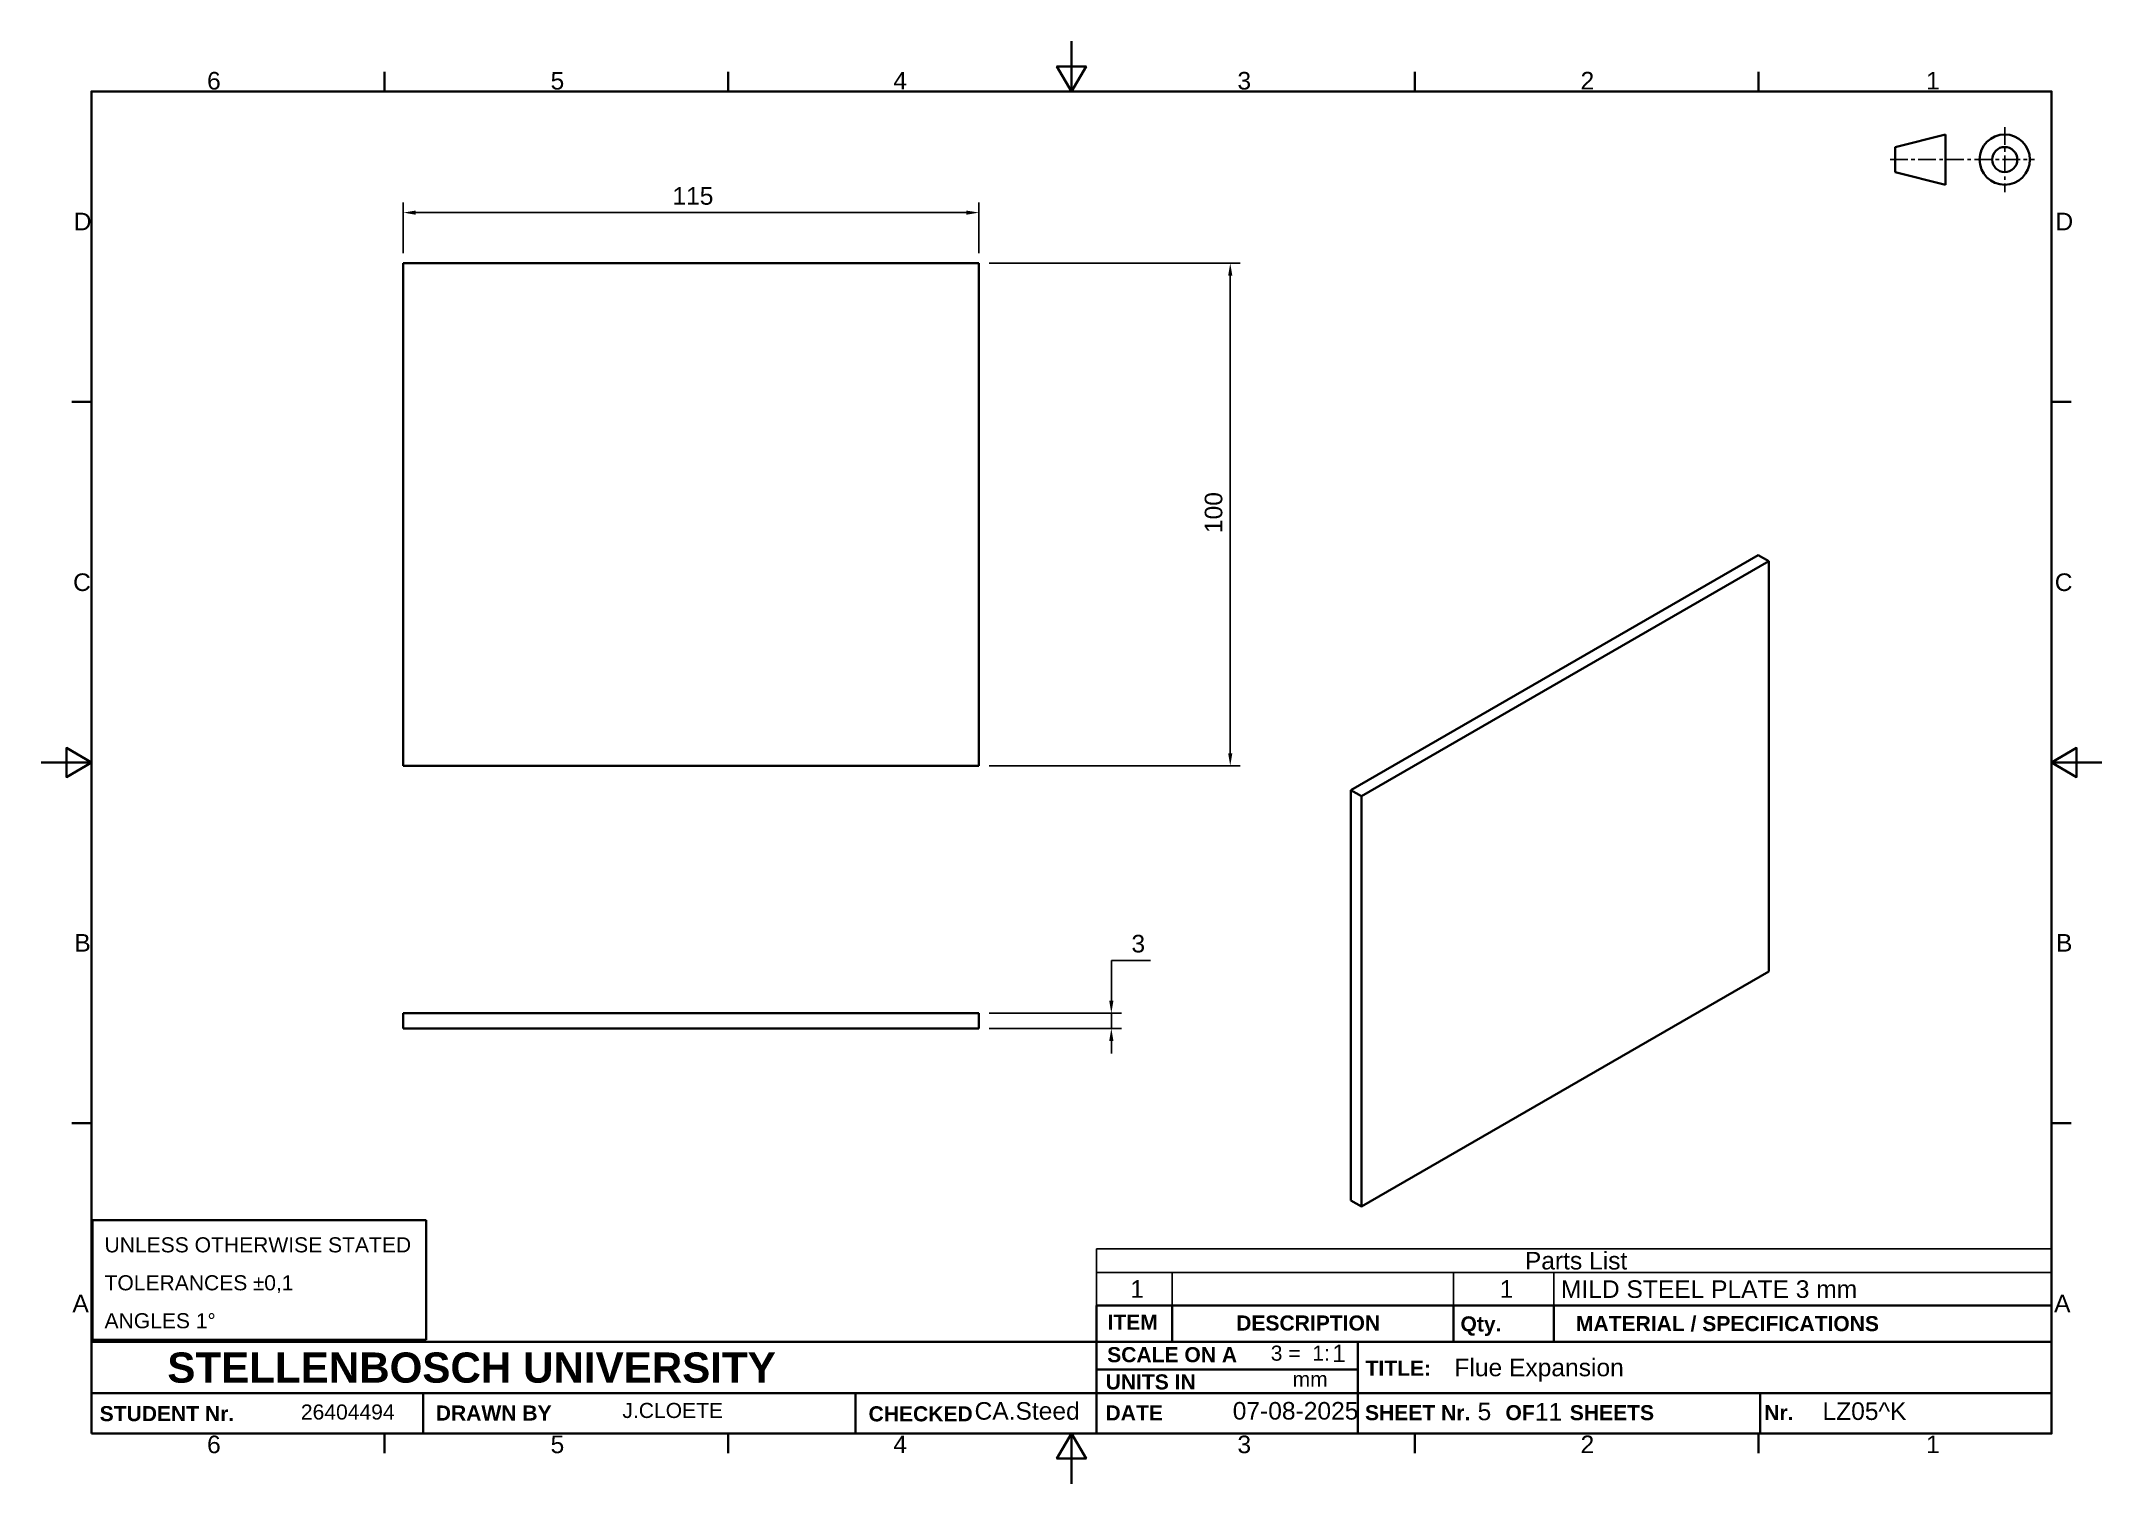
# Model space of a CAD drawing. Header units: millimetres. Extents: x 0 to 410, y 0 to 287.
import ezdxf

# ---------------------------------------------------------------- set-up
doc = ezdxf.new("R2010")
doc.units = ezdxf.units.MM
doc.linetypes.add('CENTER_ACAD', pattern=[1336.842178, 835.526367, -167.10527, 167.10527, -167.10527])
for name, color, linetype, lineweight in [('Border_0', 7, 'Continuous', 35), ('Border_2', 7, 'Continuous', 35), ('Dimensions(ISO)', 7, 'Continuous', 25), ('Sketch Geometry(ISO)', 7, 'Continuous', 35), ('Symbols(ISO)', 7, 'Continuous', 25), ('Visible Edges(ISO)', 7, 'Continuous', 35)]:
    doc.layers.add(name, color=color, linetype=linetype, lineweight=lineweight)
doc.styles.add('Border_1', font='arial.ttf')
doc.styles.add('Copy of DEFAULT-ISO', font='arial.ttf')
doc.styles.add('DEFAULT-ISO', font='arial.ttf')
doc.styles.add('ROMANS', font='romans.shx')
doc.dimstyles.new('PRIOR2-01', dxfattribs={"dimtxt": 3.5, "dimasz": 2.5, "dimexe": 2, "dimexo": 2, "dimgap": 1.5, "dimtad": 1, "dimtoh": 1, "dimdec": 0, "dimzin": 0, "dimtxsty": 'DEFAULT-ISO', "dimcen": 0.09, "dimclrd": 7, "dimclre": 7, "dimclrt": 7, "dimaunit": 1, "dimadec": 0, "dimazin": 0, "dimtfac": 1, "dimtdec": 3, "dimtmove": 0, "dimatfit": 3, "dimfxl": 1, "dimtolj": 1, "dimtzin": 0, "dimlwd": 25, "dimlwe": 25, "dimarcsym": 0})

# ---------------------------------------------------------------- blocks, each defined once
blk = doc.blocks.new('Borders Default Border')
at = {"layer": 'Border_0'}
for p, q in [((68.33, 277), (68.33, 280.9)), ((136.67, 277), (136.67, 280.9)), ((273.33, 277), (273.33, 280.9)), ((341.67, 277), (341.67, 280.9)), ((10, 215.25), (6.1, 215.25)), ((400, 215.25), (403.9, 215.25)), ((10, 71.75), (6.1, 71.75)), ((400, 71.75), (403.9, 71.75)), ((68.33, 10), (68.33, 6.1)), ((136.67, 10), (136.67, 6.1)), ((273.33, 10), (273.33, 6.1)), ((341.67, 10), (341.67, 6.1))]:
    blk.add_line(p, q, dxfattribs=at)
at = {"layer": 'Border_0', "flags": 128}
for points in [[(205, 287), (205, 277), (202.11, 282), (207.89, 282), (205, 277)], [(10, 10), (10, 277), (400, 277), (400, 10), (10, 10)], [(0, 143.5), (10, 143.5), (5, 146.39), (5, 140.61), (10, 143.5)], [(410, 143.5), (400, 143.5), (405, 146.39), (405, 140.61), (400, 143.5)], [(205, 0), (205, 10), (202.11, 5), (207.89, 5), (205, 10)]]:
    blk.add_lwpolyline(points, dxfattribs=at)
at = {"layer": 'Border_2', "char_height": 3.5, "attachment_point": 7, "style": 'Border_1'}
for s, insert in [('6', (33, 277.34)), ('5', (101.35, 277.34)), ('4', (169.54, 277.4)), ('3', (238.02, 277.34)), ('2', (306.29, 277.4)), ('1', (375.03, 277.4)), ('D', (6.48, 249.38)), ('D', (400.78, 249.38)), ('C', (6.34, 177.57)), ('C', (400.64, 177.57)), ('B', (6.59, 105.88)), ('B', (400.89, 105.88)), ('A', (6.21, 34.13)), ('A', (400.51, 34.13)), ('6', (33, 6.04)), ('5', (101.35, 6.04)), ('4', (169.54, 6.1)), ('3', (238.02, 6.04)), ('2', (306.29, 6.1)), ('1', (375.03, 6.1))]:
    blk.add_mtext(s, dxfattribs=dict(at, insert=insert))
blk = doc.blocks.new('Title Blocks stellenbosch')
at = {"layer": 'Sketch Geometry(ISO)'}
for p, q in [((218.02, 9.91), (218.02, 35.41)), ((218.02, 35.41), (408.02, 35.41)), ((233.02, 35.41), (233.02, 28.16)), ((289.02, 35.41), (289.02, 28.16)), ((309.02, 35.41), (309.02, 28.16)), ((18.02, 28.16), (408.02, 28.16)), ((270.02, 28.16), (270.02, 9.91)), ((218.02, 22.66), (270.02, 22.66)), ((18.02, 17.91), (408.02, 17.91)), ((84.02, 17.91), (84.02, 9.91)), ((170.02, 17.91), (170.02, 9.91)), ((350.02, 17.91), (350.02, 9.91)), ((408.02, 9.91), (18.02, 9.91))]:
    blk.add_line(p, q, dxfattribs=at)
at = {"layer": 'Symbols(ISO)', "color": 7, "attachment_point": 1, "style": 'ROMANS'}
for s, insert, char_height in [('\\fArial|b1|i0;{\\H3.0000;ITEM}', (220.18, 33.57), 3), ('\\fArial|b1|i0;{\\H3.0000;DESCRIPTION}', (245.79, 33.4), 3), ('\\fArial|b1|i0;{\\H3.0000;Qty.}', (290.42, 33.22), 3), ('\\fArial|b1|i0;{\\H3.0000;MATERIAL / SPECIFICATIONS}', (313.39, 33.28), 3), ('\\fArial|b1|i0;{\\H6.0000;STELLENBOSCH UNIVERSITY}', (33.11, 26.03), 6), ('\\fArial|b1|i0;{\\H3.0000;SCALE ON A}', (220.12, 27.1), 3), ('\\fArial|b1|i0;{\\H3.0000;UNITS IN}', (219.81, 21.68), 3), ('\\fArial|b1|i0;{\\H3.0000;TITLE:}', (271.53, 24.43), 3), ('\\fArial|b1|i0;{\\H3.0000;STUDENT Nr.}', (19.65, 15.37), 3), ('\\fArial|b1|i0;{\\H3.0000;DRAWN BY}', (86.53, 15.49), 3), ('\\fArial|b1|i0;{\\H3.0000;CHECKED}', (172.64, 15.33), 3), ('\\fArial|b1|i0;{\\H3.0000;DATE}', (219.79, 15.51), 3), ('\\fArial|b1|i0;{\\H3.0000;SHEET Nr.      OF      SHEETS}', (271.42, 15.56), 3)]:
    blk.add_mtext(s, dxfattribs=dict(at, insert=insert, char_height=char_height))
at = {"layer": 'Symbols(ISO)', "color": 7, "insert": (350.85, 15.57), "char_height": 3, "width": 7.4832, "attachment_point": 1, "style": 'ROMANS'}
blk.add_mtext('\\fArial|b1|i0;{\\H3.0000;Nr.}', dxfattribs=at)
blk = doc.blocks.new('Title block default')
at = {"layer": 'Symbols(ISO)', "color": 7, "attachment_point": 1, "style": 'Copy of DEFAULT-ISO'}
for s, insert, char_height in [('\\fArial|b0|i0;{\\H3.0000;3 =  1:}', (87.76, 7.4), 3), ('\\fArial|b0|i0;{\\H3.0000;mm}', (92.11, 2.22), 3), ('\\fArial|b0|i0;{\\H3.0000;J.CLOETE}', (-41.24, -4), 3), ('\\fArial|b0|i0;07-08-2025', (80.2, -3.82), 3.5), ('\\fArial|b0|i0;{\\H3.0000;26404494}', (-105.21, -4.31), 3)]:
    blk.add_mtext(s, dxfattribs=dict(at, insert=insert, char_height=char_height))
blk = doc.blocks.new('iso1st')
at = {"layer": 'Sketch Geometry(ISO)'}
for p, q in [((-3.3785, 5.0225), (-13.3785, 2.5225)), ((-3.3785, -4.9775), (-3.3785, 5.0225)), ((-13.3785, 2.5225), (-13.3785, -2.4775)), ((-13.3785, -2.4775), (-3.3785, -4.9775))]:
    blk.add_line(p, q, dxfattribs=at)
at = {"layer": 'Sketch Geometry(ISO)', "linetype": 'CENTER_ACAD', "lineweight": 25, "ltscale": 0.00418}
for p, q in [((8.4235, 6.4415), (8.4235, -6.4415)), ((-14.3695, 0.0225), (14.3695, 0.0225))]:
    blk.add_line(p, q, dxfattribs=at)
at = {"layer": 'Sketch Geometry(ISO)'}
for radius in [5, 2.5]:
    blk.add_circle((8.4235, 0.0225), radius, dxfattribs=at)
blk = doc.blocks.new('TOLTAB1')
at = {"layer": 'Sketch Geometry(ISO)'}
for p, q in [((33.2, 11.89), (-33.2, 11.89)), ((-33.2, 11.89), (-33.2, -11.89)), ((33.2, -11.89), (33.2, 11.89)), ((-33.2, -11.89), (33.2, -11.89))]:
    blk.add_line(p, q, dxfattribs=at)
at = {"layer": 'Symbols(ISO)', "color": 7, "insert": (-30.81, 8.49), "char_height": 3, "attachment_point": 1, "line_spacing_factor": 1.509892, "style": 'Copy of DEFAULT-ISO'}
blk.add_mtext('\\fArial|b0|i0;{\\H3.0000;UNLESS OTHERWISE STATED\\PTOLERANCES }\\fAIGDT|b0|i0;{\\H3.0000;`}\\fArial|b0|i0;{\\H3.0000;0,1\\PANGLES 1}\\fAIGDT|b0|i0;{\\H3.0000;~}', dxfattribs=at)
blk = doc.blocks.new('*D9')
at = {"layer": 'Defpoints', "color": 0, "linetype": 'Continuous', "transparency": 16777216}
for p in [(186.59, 242.83), (186.59, 142.83), (236.59, 142.83)]:
    blk.add_point(p, dxfattribs=at)
at = {"layer": 'Dimensions(ISO)', "color": 7, "linetype": 'Continuous', "lineweight": 25, "transparency": 16777216}
for p, q in [((188.59, 242.83), (238.59, 242.83)), ((236.59, 240.33), (236.59, 145.33)), ((188.59, 142.83), (238.59, 142.83))]:
    blk.add_line(p, q, dxfattribs=at)
at = {"layer": 'Dimensions(ISO)', "color": 7, "linetype": 'Continuous', "transparency": 16777216}
for points in [[(236.17, 240.33), (237, 240.33), (236.59, 242.83)], [(236.17, 145.33), (237, 145.33), (236.59, 142.83)]]:
    blk.add_solid(points, dxfattribs=at)
at = {"layer": 'Dimensions(ISO)', "color": 7, "linetype": 'Continuous', "lineweight": 25, "transparency": 16777216, "insert": (231.51, 189.14), "char_height": 3.5, "attachment_point": 1, "rotation": 90, "style": 'DEFAULT-ISO'}
blk.add_mtext('\\A1;100', dxfattribs=at)
blk = doc.blocks.new('*D10')
at = {"layer": 'Defpoints', "color": 0, "linetype": 'Continuous', "transparency": 16777216}
for p in [(186.59, 252.9), (72.03, 242.83), (186.59, 242.83)]:
    blk.add_point(p, dxfattribs=at)
at = {"layer": 'Dimensions(ISO)', "color": 7, "linetype": 'Continuous', "lineweight": 25, "transparency": 16777216}
for p, q in [((72.03, 244.83), (72.03, 254.9)), ((186.59, 244.83), (186.59, 254.9)), ((74.53, 252.9), (184.09, 252.9))]:
    blk.add_line(p, q, dxfattribs=at)
at = {"layer": 'Dimensions(ISO)', "color": 7, "linetype": 'Continuous', "transparency": 16777216}
for points in [[(74.53, 253.31), (74.53, 252.48), (72.03, 252.9)], [(184.09, 253.31), (184.09, 252.48), (186.59, 252.9)]]:
    blk.add_solid(points, dxfattribs=at)
at = {"layer": 'Dimensions(ISO)', "color": 7, "linetype": 'Continuous', "lineweight": 25, "transparency": 16777216, "insert": (125.59, 257.97), "char_height": 3.5, "attachment_point": 1, "style": 'DEFAULT-ISO'}
blk.add_mtext('\\A1;115', dxfattribs=at)
blk = doc.blocks.new('*D11')
at = {"layer": 'Defpoints', "color": 0, "linetype": 'Continuous', "transparency": 16777216}
for p in [(186.59, 93.6), (186.59, 90.6), (212.93, 90.6)]:
    blk.add_point(p, dxfattribs=at)
at = {"layer": 'Dimensions(ISO)', "color": 7, "linetype": 'Continuous', "lineweight": 25, "transparency": 16777216}
for p, q in [((220.72, 104.14), (212.93, 104.14)), ((212.93, 104.14), (212.93, 98.6)), ((212.93, 96.1), (212.93, 98.6)), ((188.59, 93.6), (214.93, 93.6)), ((188.59, 90.6), (214.93, 90.6)), ((212.93, 93.6), (212.93, 90.6)), ((212.93, 88.1), (212.93, 85.6))]:
    blk.add_line(p, q, dxfattribs=at)
at = {"layer": 'Dimensions(ISO)', "color": 7, "linetype": 'Continuous', "transparency": 16777216}
for points in [[(212.51, 96.1), (213.34, 96.1), (212.93, 93.6)], [(212.51, 88.1), (213.34, 88.1), (212.93, 90.6)]]:
    blk.add_solid(points, dxfattribs=at)
at = {"layer": 'Dimensions(ISO)', "color": 7, "linetype": 'Continuous', "lineweight": 25, "transparency": 16777216, "insert": (216.93, 109.21), "char_height": 3.5, "attachment_point": 1, "style": 'DEFAULT-ISO'}
blk.add_mtext('\\A1;3', dxfattribs=at)
blk = doc.blocks.new('Parts List5')
at = {"layer": 'Symbols(ISO)'}
for p, q in [((400, 46.76), (210, 46.76)), ((210, 46.76), (210, 42.03)), ((400, 46.76), (400, 42.03)), ((400, 42.03), (210, 42.03)), ((210, 42.03), (210, 35.5)), ((225, 42.03), (225, 35.5)), ((281, 42.03), (281, 35.5)), ((301, 42.03), (301, 35.5)), ((400, 42.03), (400, 35.5)), ((400, 35.5), (210, 35.5))]:
    blk.add_line(p, q, dxfattribs=at)
at = {"layer": 'Symbols(ISO)', "char_height": 3.5, "attachment_point": 7, "style": 'Border_1'}
for s, insert in [('Parts List', (295.21, 42.59)), ('1', (216.7, 37.01)), ('1', (290.2, 37.01)), ('MILD STEEL PLATE 3 mm ', (302.38, 36.93))]:
    blk.add_mtext(s, dxfattribs=dict(at, insert=insert))

msp = doc.modelspace()

# ---------------------------------------------------------------- linework, layer by layer
at = {"layer": 'Visible Edges(ISO)'}
for p, q in [((72.03, 242.83), (186.59, 242.83)), ((72.03, 142.83), (72.03, 242.83)), ((186.59, 242.83), (186.59, 142.83)), ((260.59, 138.02), (341.6, 184.78)), ((343.72, 183.56), (341.6, 184.78)), ((262.72, 136.79), (343.72, 183.56)), ((343.72, 183.56), (343.72, 101.91)), ((186.59, 142.83), (72.03, 142.83)), ((262.72, 136.79), (260.59, 138.02)), ((260.59, 56.37), (260.59, 138.02)), ((262.72, 55.14), (262.72, 136.79)), ((343.72, 101.91), (262.72, 55.14)), ((72.03, 93.6), (186.59, 93.6)), ((72.03, 90.6), (72.03, 93.6)), ((72.03, 90.6), (186.59, 90.6)), ((186.59, 90.6), (186.59, 93.6)), ((262.72, 55.14), (260.59, 56.37))]:
    msp.add_line(p, q, dxfattribs=at)

# ---------------------------------------------------------------- block references
for name, p in [('Borders Default Border', (0, 0)), ('iso1st', (382.27, 263.43)), ('TOLTAB1', (43.41, 40.55)), ('Title Blocks stellenbosch', (-8.02, 0.09)), ('Title block default', (156.88, 20.09))]:
    msp.add_blockref(name, p)
at = {"layer": 'Symbols(ISO)'}
msp.add_blockref('Parts List5', (0, 0), dxfattribs=at)

# ---------------------------------------------------------------- texts
at = {"layer": 'Symbols(ISO)', "color": 7, "char_height": 3.5, "attachment_point": 1, "style": 'Copy of DEFAULT-ISO'}
for s, insert in [('\\fArial|b0|i0;1', (256.86, 27.7)), ('\\fArial|b0|i0;5', (285.8, 16.14))]:
    msp.add_mtext(s, dxfattribs=dict(at, insert=insert))
for s, insert, width in [('\\fArial|b0|i0;Flue Expansion', (281.19, 24.89), 33.7008), ('\\fArial|b0|i0;CA.Steed', (185.71, 16.25), 32.6124), ('\\fArial|b0|i0;11', (297.2, 16.07), 5.4367)]:
    msp.add_mtext(s, dxfattribs=dict(at, insert=insert, width=width))
at = {"layer": 'Symbols(ISO)', "color": 7, "insert": (354.43, 16.2), "char_height": 3.5, "width": 11.1429, "attachment_point": 1, "line_spacing_factor": 0.944221, "style": 'Copy of DEFAULT-ISO'}
msp.add_mtext('\\fArial|b0|i0;LZ05^K', dxfattribs=at)

# ---------------------------------------------------------------- dimensions: what is measured, and where the dimension line sits
at = {"layer": 'Dimensions(ISO)', "color": 7, "linetype": 'Continuous', "lineweight": 25}
for base, p1, p2, angle, override, picture, middle in [((186.59, 252.9), (72.03, 242.83), (186.59, 242.83), 180, {"dimgap": 1.5, "dimtoh": 0, "dimdec": 0, "dimtol": 0, "dimlim": 0, "dimtp": 0, "dimtm": 0, "dimtdec": 3, "dimtofl": 0, "dimatfit": 1}, '*D10', (129.31, 252.9)), ((236.59, 142.83), (186.59, 242.83), (186.59, 142.83), 90, {"dimgap": 1.5, "dimtoh": 0, "dimdec": 0, "dimtol": 0, "dimlim": 0, "dimtp": 0, "dimtm": 0, "dimtdec": 3, "dimtofl": 0, "dimatfit": 1}, '*D9', (236.59, 192.83)), ((212.93, 90.6), (186.59, 93.6), (186.59, 90.6), 270, {"dimgap": 1.5, "dimtih": 1, "dimtoh": 1, "dimdec": 0, "dimtol": 0, "dimlim": 0, "dimtp": 0, "dimtm": 0, "dimtdec": 3, "dimtofl": 1, "dimtmove": 1, "dimatfit": 1}, '*D11', (213.14, 104.14))]:
    dim = msp.add_linear_dim(base=base, p1=p1, p2=p2, angle=angle, dimstyle='PRIOR2-01', override=override, dxfattribs=at)
    dim.commit()
    dim.dimension.update_dxf_attribs({"geometry": picture, "text_midpoint": middle, "dimtype": 160})

doc.saveas('drawing.dxf')
